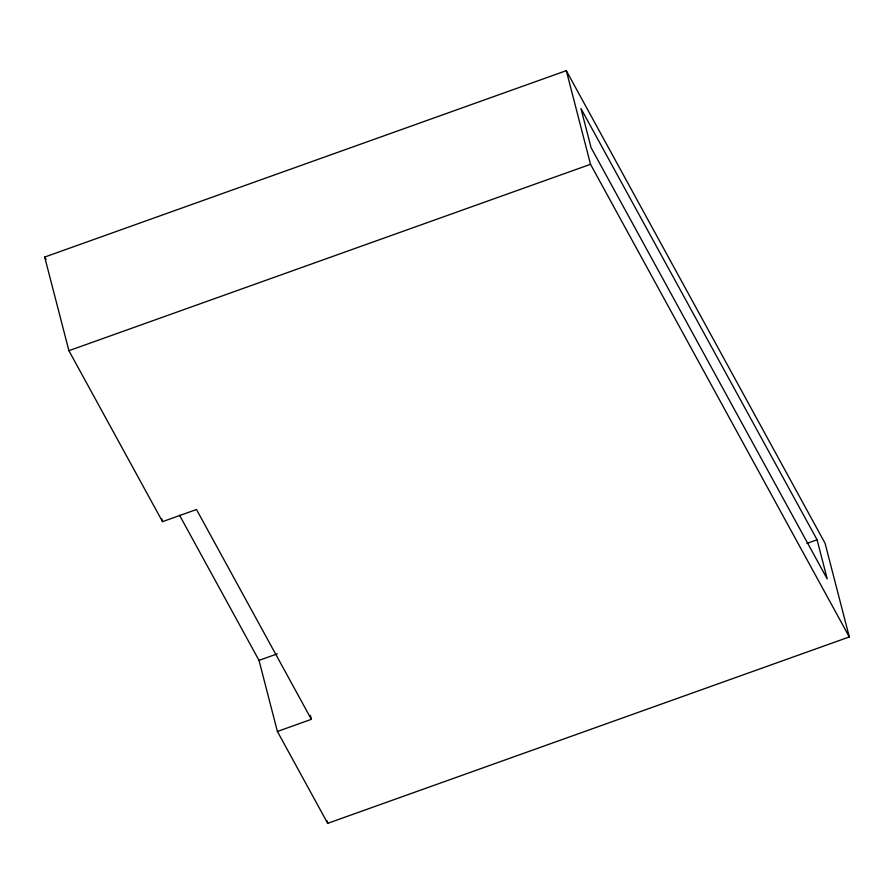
<?xml version="1.0" encoding="UTF-8"?>
<svg xmlns="http://www.w3.org/2000/svg" width="894" height="894" viewBox="0 0 894 894"><rect width="100%" height="100%" fill="white"/><g stroke="black" fill="none" stroke-linecap="round" stroke-linejoin="round"><path stroke-width="1.34" d="M277.397 731.471L311.358 719.324L196.49 509.513L162.518 521.649L68.916 350.694L44.7 257.059L566.304 70.66L825.084 543.306L849.3 636.941L327.696 823.34L277.397 731.471L259.014 660.387L179.538 515.223M68.916 350.694L590.521 164.295L849.3 636.941M259.014 660.387L277.308 653.849M806.835 543.44L817.082 539.775L827.218 578.943L591.079 147.666L580.955 108.498L817.082 539.775M44.7 257.059L46.041 259.506M566.304 70.66L590.521 164.295M310.33 715.312L311.358 719.324M327.003 820.67L327.696 823.34M161.825 518.967L162.518 521.649"/></g></svg>
